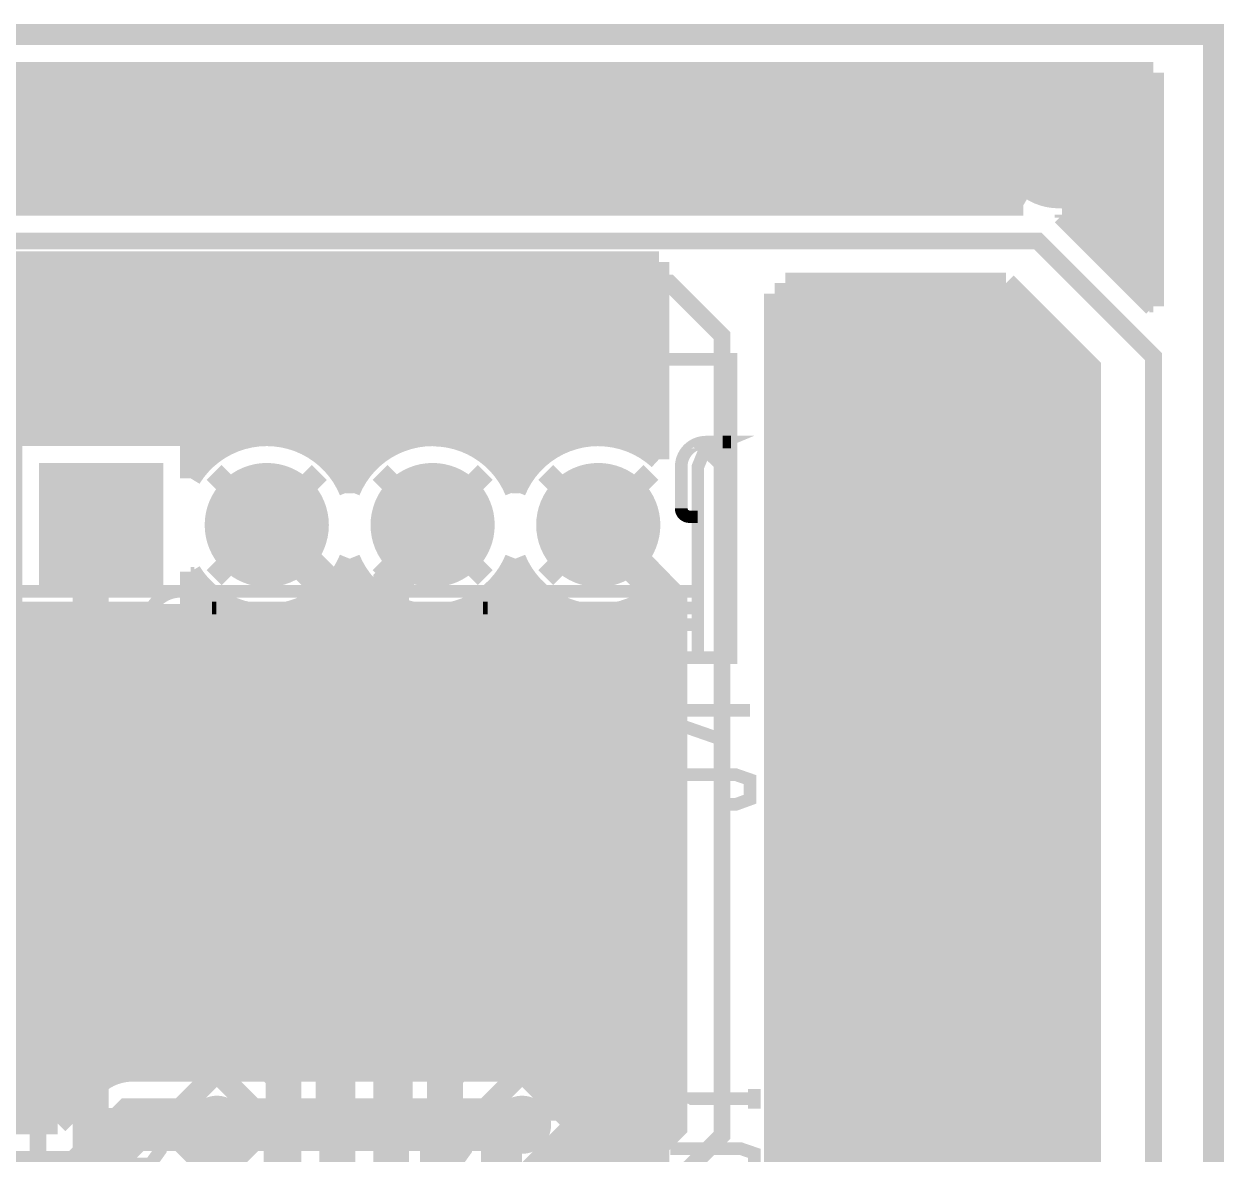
# Model space of a CAD drawing. Extents: x -3.4 to 91.7, y -66.9 to 11.1.
# Drawn here: x 27.64 to 42.13, y -2.51 to 11.13 of the extents above; entities that cross this region are included whole.
import ezdxf

# ---------------------------------------------------------------- set-up
doc = ezdxf.new("R2010")
doc.units = 0
doc.header["$MEASUREMENT"] = 0
doc.layers.get('0').update_dxf_attribs({"linetype": 'CONTINUOUS'})
for name, color, linetype in [('22-304A-0_BOT', 7, 'CONTINUOUS'), ('22-304A-0_DRD', 7, 'CONTINUOUS'), ('22-304A-0_SMB', 1, 'CONTINUOUS'), ('22-304A-0_SMT', 4, 'CONTINUOUS'), ('22-304A-0_SPT', 3, 'CONTINUOUS'), ('22-304A-0_SST', 5, 'CONTINUOUS'), ('22-304A-0_TOP', 10, 'CONTINUOUS')]:
    doc.layers.add(name, color=color, linetype=linetype)

# ---------------------------------------------------------------- blocks, each defined once
blk = doc.blocks.new('SQUARE_16')
blk.add_solid([(0.7493, 0.7493), (0.7493, -0.7493), (-0.7493, 0.7493), (-0.7493, -0.7493)])
blk = doc.blocks.new('ROUND_17')
at = {"const_width": 0.7493}
blk.add_lwpolyline([(-0.37465, 0, 1), (0.37465, 0, 1)], format="xyb", close=True, dxfattribs=at)
blk = doc.blocks.new('ROUND_33')
at = {"const_width": 0.35052}
blk.add_lwpolyline([(-0.17526, 0, 1), (0.17526, 0, 1)], format="xyb", close=True, dxfattribs=at)
blk = doc.blocks.new('RECTANGLE_21')
blk.add_solid([(0.9017, 0.508), (0.9017, -0.508), (-0.9017, 0.508), (-0.9017, -0.508)])
blk = doc.blocks.new('ROUND_37')
at = {"const_width": 0.7493}
blk.add_lwpolyline([(-0.37465, 0, 1), (0.37465, 0, 1)], format="xyb", close=True, dxfattribs=at)
blk = doc.blocks.new('ROUND_2')
at = {"const_width": 0.50038}
blk.add_lwpolyline([(-0.25019, 0, 1), (0.25019, 0, 1)], format="xyb", close=True, dxfattribs=at)

msp = doc.modelspace()

# ---------------------------------------------------------------- linework, layer by layer
at = {"layer": '22-304A-0_BOT'}
for points, const_width in [([(35.306, 8.255), (25.4, 8.255)], 0.254), ([(27.5844, 8.255), (27.5844, 6.1595)], 0.254), ([(27.813, 8.255), (27.813, 6.1595)], 0.254), ([(28.0416, 8.255), (28.0416, 6.1595)], 0.254), ([(28.2702, 8.255), (28.2702, 6.1595)], 0.254), ([(28.4988, 8.255), (28.4988, 6.1595)], 0.254), ([(28.7274, 8.255), (28.7274, 6.1595)], 0.254), ([(28.956, 8.255), (28.956, 6.1595)], 0.254), ([(29.1846, 8.255), (29.1846, 6.1595)], 0.254), ([(29.4132, 8.255), (29.4132, 6.1595)], 0.254), ([(29.6418, 8.255), (29.6418, 6.1595)], 0.254), ([(29.8704, 8.255), (29.8704, 5.89788)], 0.254), ([(30.099, 8.255), (30.099, 6.04774)], 0.254), ([(30.3276, 8.255), (30.3276, 6.13156)], 0.254), ([(30.5562, 8.255), (30.5562, 6.1595)], 0.254), ([(30.7848, 8.255), (30.7848, 6.13918)], 0.254), ([(31.0134, 8.255), (31.0134, 6.06552)], 0.254), ([(31.242, 8.255), (31.242, 5.92836)], 0.254), ([(31.4706, 8.255), (31.4706, 5.68198)], 0.254), ([(31.6992, 8.255), (31.6992, 5.70992)], 0.254), ([(31.9278, 8.255), (31.9278, 5.9436)], 0.254), ([(32.1564, 8.255), (32.1564, 6.07568)], 0.254), ([(32.385, 8.255), (32.385, 6.14172)], 0.254), ([(32.6136, 8.255), (32.6136, 6.1595)], 0.254), ([(32.8422, 8.255), (32.8422, 6.12648)], 0.254), ([(33.0708, 8.255), (33.0708, 6.03758)], 0.254), ([(33.2994, 8.255), (33.2994, 5.8801)], 0.254), ([(33.528, 8.255), (33.528, 5.58546)], 0.254), ([(33.7566, 8.255), (33.7566, 5.78358)], 0.254), ([(33.9852, 8.255), (33.9852, 5.98424)], 0.254), ([(34.2138, 8.255), (34.2138, 6.096)], 0.254), ([(34.4424, 8.255), (34.4424, 6.15188)], 0.254), ([(34.671, 8.255), (34.671, 6.15442)], 0.254), ([(34.8996, 8.255), (34.8996, 6.1087)], 0.254), ([(35.1282, 8.255), (35.1282, 6.0071)], 0.254), ([(35.306, 8.255), (35.306, 5.87248)], 0.254), ([(35.306, 8.1026), (25.4, 8.1026)], 0.254), ([(35.306, 7.874), (25.4, 7.874)], 0.254), ([(35.306, 7.6454), (25.4, 7.6454)], 0.254), ([(35.306, 7.4168), (25.4, 7.4168)], 0.254), ([(35.306, 7.1882), (25.4, 7.1882)], 0.254), ([(35.306, 6.9596), (25.4, 6.9596)], 0.254), ([(35.306, 6.731), (25.46604, 6.731)], 0.254), ([(35.306, 6.5024), (25.57272, 6.5024)], 0.254), ([(35.306, 6.2738), (25.58542, 6.2738)], 0.254), ([(29.6545, 6.1595), (27.4955, 6.1595), (27.4955, 4.0005)], 0.254), ([(29.6545, 6.1595), (29.6545, 5.64388)], 0.254), ([(30.09138, 6.0452), (29.6545, 6.0452)], 0.254), ([(32.09036, 6.0452), (31.05658, 6.0452)], 0.254), ([(34.09188, 6.0452), (33.0581, 6.0452)], 0.254), ([(35.306, 6.0452), (35.05708, 6.0452)], 0.254), ([(29.78404, 5.8166), (29.6545, 5.8166)], 0.254), ([(31.78556, 5.8166), (31.36392, 5.8166)], 0.254), ([(33.78454, 5.8166), (33.3629, 5.8166)], 0.254), ([(31.623, 5.588), (31.52648, 5.588)], 0.254), ([(33.62198, 5.588), (33.528, 5.588)], 0.254), ([(29.6545, 4.51612), (29.6545, 4.0005)], 0.254), ([(33.528, 4.572), (33.528, -1.49098)], 0.254), ([(29.70022, 4.445), (29.6545, 4.445)], 0.254), ([(31.70174, 4.445), (31.44774, 4.445)], 0.254), ([(31.4706, 4.47802), (31.4706, -1.5113)], 0.254), ([(31.6992, 4.44754), (31.6992, -1.5113)], 0.254), ([(33.70072, 4.445), (33.44672, 4.445)], 0.254), ([(33.7566, 4.37388), (33.7566, -1.4859)], 0.254), ([(29.8704, 4.26212), (29.8704, -1.4859)], 0.254), ([(31.242, 4.23164), (31.242, -1.5113)], 0.254), ([(33.2994, 4.2799), (33.2994, -1.5113)], 0.254), ([(35.306, 4.28498), (35.306, -12.7)], 0.254), ([(29.92628, 4.2164), (29.6545, 4.2164)], 0.254), ([(30.099, 4.10972), (30.099, -1.49098)], 0.254), ([(31.0134, 4.09194), (31.0134, -1.5113)], 0.254), ([(31.9278, 4.2164), (31.22168, 4.2164)], 0.254), ([(31.9278, 4.2164), (31.9278, -1.5113)], 0.254), ([(32.1564, 4.08432), (32.1564, -1.5113)], 0.254), ([(33.0708, 4.11988), (33.0708, -1.5113)], 0.254), ([(33.92678, 4.2164), (33.2232, 4.2164)], 0.254), ([(33.9852, 4.17576), (33.9852, -1.56464)], 0.254), ([(35.1282, 4.1529), (35.1282, -12.7)], 0.254), ([(35.306, 4.2164), (35.22218, 4.2164)], 0.254), ([(35.306, 3.9878), (25.4, 3.9878)], 0.254), ([(29.6545, 4.0005), (27.4955, 4.0005)], 0.254), ([(27.5844, 4.0005), (27.5844, -2.1463)], 0.254), ([(27.813, 4.0005), (27.813, -2.1463)], 0.254), ([(28.0416, 4.0005), (28.0416, -2.1463)], 0.254), ([(28.2702, 4.0005), (28.2702, -1.92786)], 0.254), ([(28.4988, 4.0005), (28.4988, -1.69926)], 0.254), ([(28.7274, 4.0005), (28.7274, -1.55194)], 0.254), ([(28.956, 4.0005), (28.956, -1.5113)], 0.254), ([(29.1846, 4.0005), (29.1846, -1.5113)], 0.254), ([(29.4132, 4.0005), (29.4132, -1.5113)], 0.254), ([(29.6418, 4.0005), (29.6418, -1.5113)], 0.254), ([(30.3276, 4.02844), (30.3276, -1.5113)], 0.254), ([(30.5562, 4.0005), (30.5562, -1.5113)], 0.254), ([(30.7848, 4.02082), (30.7848, -1.5113)], 0.254), ([(32.385, 4.01574), (32.385, -1.5113)], 0.254), ([(32.6136, 4.0005), (32.6136, -1.5113)], 0.254), ([(32.8422, 4.03352), (32.8422, -1.5113)], 0.254), ([(34.2138, 4.06146), (34.2138, -1.77038)], 0.254), ([(34.4424, 4.00812), (34.4424, -12.7)], 0.254), ([(34.671, 4.00558), (34.671, -12.7)], 0.254), ([(34.8996, 4.0513), (34.8996, -12.7)], 0.254), ([(35.306, 3.7592), (20.955, 3.7592)], 0.254), ([(35.306, 3.5306), (20.955, 3.5306)], 0.254), ([(35.306, 3.302), (20.955, 3.302)], 0.254), ([(35.306, 3.0734), (20.955, 3.0734)], 0.254), ([(35.306, 2.8448), (20.955, 2.8448)], 0.254), ([(35.306, 2.6162), (20.955, 2.6162)], 0.254), ([(35.306, 2.3876), (20.955, 2.3876)], 0.254), ([(35.306, 2.159), (20.955, 2.159)], 0.254), ([(35.306, 1.9304), (20.955, 1.9304)], 0.254), ([(35.306, 1.7018), (20.955, 1.7018)], 0.254), ([(35.306, 1.4732), (20.955, 1.4732)], 0.254), ([(35.306, 1.2446), (20.955, 1.2446)], 0.254), ([(35.306, 1.016), (20.955, 1.016)], 0.254), ([(35.306, 0.7874), (20.955, 0.7874)], 0.254), ([(26.543, 0.635), (29.845, 0.635)], 0.635), ([(33.655, 0.635), (29.845, 0.635)], 0.635), ([(35.306, 0.5588), (20.955, 0.5588)], 0.254), ([(35.306, 0.3302), (20.955, 0.3302)], 0.254), ([(35.306, 0.1016), (20.955, 0.1016)], 0.254), ([(35.306, -0.127), (20.955, -0.127)], 0.254), ([(35.306, -0.3556), (20.955, -0.3556)], 0.254), ([(35.306, -0.5842), (20.955, -0.5842)], 0.254), ([(35.306, -0.8128), (20.955, -0.8128)], 0.254), ([(35.306, -1.0414), (20.955, -1.0414)], 0.254), ([(35.306, -1.27), (20.955, -1.27)], 0.254), ([(29.80944, -1.4986), (20.955, -1.4986)], 0.254), ([(29.76372, -1.5113), (28.956, -1.5113)], 0.254), ([(33.49244, -1.4986), (30.13202, -1.4986)], 0.254), ([(33.44672, -1.5113), (30.17774, -1.5113)], 0.254), ([(35.306, -1.4986), (33.81502, -1.4986)], 0.254), ([(28.49118, -1.70688), (28.05176, -2.1463)], 0.254), ([(28.49118, -1.70688), (28.05176, -2.1463)], 0.254), ([(28.47086, -1.7272), (20.955, -1.7272)], 0.254), ([(35.306, -1.7272), (34.18078, -1.7272)], 0.254), ([(28.24226, -1.9558), (20.955, -1.9558)], 0.254), ([(24.765, -2.794), (28.321, -2.794), (28.956, -2.159), (29.972, -2.159), (33.655, -2.159)], 0.635), ([(24.765, -2.794), (28.321, -2.794), (28.956, -2.159), (29.972, -2.159)], 0.635), ([(35.306, -1.9558), (34.3027, -1.9558)], 0.254), ([(28.05176, -2.1463), (24.97074, -2.1463)], 0.254), ([(28.05176, -2.1463), (24.97074, -2.1463)], 0.254), ([(35.306, -2.1844), (34.33318, -2.1844)], 0.254), ([(35.306, -2.413), (34.28492, -2.413)], 0.254), ([(34.2138, -2.54508), (34.2138, -12.7)], 0.254)]:
    msp.add_lwpolyline(points, dxfattribs=dict(at, const_width=const_width))
at = {"layer": '22-304A-0_BOT', "const_width": 0.254}
for points in [[(30.57398, 6.1595, 0.2608576), (29.65374, 5.64434)], [(31.57474, 5.4864, 0.3052455), (30.57398, 6.1595)], [(32.5755, 6.1595, 0.3052457), (31.57474, 5.4864)], [(33.57372, 5.4864, 0.305004), (32.5755, 6.15696)], [(34.57448, 6.1595, 0.3052457), (33.57372, 5.4864)], [(35.306, 5.87248, 0.1885425), (34.57448, 6.15849)], [(30.57398, 4.0005, 0.3052457), (31.57474, 4.6736)], [(31.57474, 4.6736, 0.3052455), (32.5755, 4.0005)], [(32.5755, 4.0005, 0.3050042), (33.57372, 4.6736)], [(33.57372, 4.6736, 0.3052455), (34.57448, 4.0005)], [(29.6545, 4.51612, 0.2608574), (30.57398, 4.00139)], [(34.57448, 4.0005, 0.1881293), (35.30542, 4.28561)], [(28.956, -1.5113, 0.1989124), (28.49801, -1.70101)], [(28.956, -1.5113, 0.1989124), (28.49801, -1.70101)], [(29.972, -1.47828, 0.0779388), (29.76361, -1.51096)], [(29.972, -1.47828, 0.0779388), (29.76361, -1.51096)], [(30.17774, -1.5113, 0.0770437), (29.972, -1.47941)], [(30.17774, -1.5113, 0.0770437), (29.972, -1.47941)], [(33.655, -1.47828, 0.0779388), (33.44661, -1.51096)], [(34.33572, -2.159, 0.4142136), (33.655, -1.47828)], [(33.655, -2.83972, 0.4142136), (34.33572, -2.159)]]:
    msp.add_lwpolyline(points, format="xyb", dxfattribs=at)
at = {"layer": '22-304A-0_DRD', "const_width": 0.254}
for points in [[(-2.99974, -28.99918), (-2.99974, 11.00074), (41.9989, 11.00074), (41.9989, -28.99918), (-2.99974, -28.99918)], [(29.21, 5.715), (27.94, 4.445)], [(29.21, 4.445), (27.94, 5.715)], [(31.20898, 5.715), (29.93898, 4.445)], [(31.20898, 4.445), (29.93898, 5.715)], [(33.2105, 5.715), (31.9405, 4.445)], [(33.2105, 4.445), (31.9405, 5.715)], [(35.20948, 5.715), (33.93948, 4.445)], [(35.20948, 4.445), (33.93948, 5.715)], [(29.845, 1.27), (29.21, 0.635)], [(29.845, 1.27), (29.21, 0.635)], [(30.48, 0.635), (29.845, 1.27)], [(30.48, 0.635), (29.845, 1.27)], [(33.655, 1.27), (33.02, 0.635)], [(34.29, 0.635), (33.655, 1.27)], [(29.21, 0.635), (29.845, 0)], [(29.21, 0.635), (29.845, 0)], [(29.845, 0), (30.48, 0.635)], [(29.845, 0), (30.48, 0.635)], [(33.02, 0.635), (33.655, 0)], [(33.655, 0), (34.29, 0.635)], [(29.972, -1.524), (29.337, -2.159)], [(29.972, -1.524), (29.337, -2.159)], [(29.972, -1.524), (29.337, -2.159)], [(30.607, -2.159), (29.972, -1.524)], [(30.607, -2.159), (29.972, -1.524)], [(30.607, -2.159), (29.972, -1.524)], [(33.655, -1.524), (33.02, -2.159)], [(34.29, -2.159), (33.655, -1.524)], [(29.337, -2.159), (29.972, -2.794)], [(29.337, -2.159), (29.972, -2.794)], [(29.337, -2.159), (29.972, -2.794)], [(29.972, -2.794), (30.607, -2.159)], [(29.972, -2.794), (30.607, -2.159)], [(29.972, -2.794), (30.607, -2.159)], [(33.02, -2.159), (33.655, -2.794)], [(33.655, -2.794), (34.29, -2.159)]]:
    msp.add_lwpolyline(points, dxfattribs=at)
at = {"layer": '22-304A-0_SMB', "const_width": 0.254}
for points in [[(34.925, 3.302), (21.336, 3.302)], [(34.925, 3.302), (34.925, -1.27), (28.575, -1.27), (27.94, -1.905), (23.622, -1.905), (23.622, -3.937)], [(27.6098, 3.302), (27.6098, -1.905)], [(27.8384, 3.302), (27.8384, -1.905)], [(28.067, 3.302), (28.067, -1.778)], [(28.2956, 3.302), (28.2956, -1.5494)], [(28.5242, 3.302), (28.5242, -1.3208)], [(28.7528, 3.302), (28.7528, -1.27)], [(28.9814, 3.302), (28.9814, -1.27)], [(29.21, 3.302), (29.21, -1.27)], [(29.4386, 3.302), (29.4386, -1.27)], [(29.6672, 3.302), (29.6672, -1.27)], [(29.8958, 3.302), (29.8958, -1.27)], [(30.1244, 3.302), (30.1244, -1.27)], [(30.353, 3.302), (30.353, -1.27)], [(30.5816, 3.302), (30.5816, -1.27)], [(30.8102, 3.302), (30.8102, -1.27)], [(31.0388, 3.302), (31.0388, -1.27)], [(31.2674, 3.302), (31.2674, -1.27)], [(31.496, 3.302), (31.496, -1.27)], [(31.7246, 3.302), (31.7246, -1.27)], [(31.9532, 3.302), (31.9532, -1.27)], [(32.1818, 3.302), (32.1818, -1.27)], [(32.4104, 3.302), (32.4104, -1.27)], [(32.639, 3.302), (32.639, -1.27)], [(32.8676, 3.302), (32.8676, -1.27)], [(33.0962, 3.302), (33.0962, -1.27)], [(33.3248, 3.302), (33.3248, -1.27)], [(33.5534, 3.302), (33.5534, -1.27)], [(33.782, 3.302), (33.782, -1.27)], [(34.0106, 3.302), (34.0106, -1.27)], [(34.2392, 3.302), (34.2392, -1.27)], [(34.4678, 3.302), (34.4678, -1.27)], [(34.6964, 3.302), (34.6964, -1.27)], [(34.925, 3.0988), (21.336, 3.0988)], [(34.925, 2.8702), (21.336, 2.8702)], [(34.925, 2.6416), (21.336, 2.6416)], [(34.925, 2.413), (21.336, 2.413)], [(34.925, 2.1844), (21.336, 2.1844)], [(34.925, 1.9558), (21.336, 1.9558)], [(34.925, 1.7272), (21.336, 1.7272)], [(34.925, 1.4986), (21.336, 1.4986)], [(34.925, 1.27), (21.336, 1.27)], [(34.925, 1.0414), (21.336, 1.0414)], [(34.925, 0.8128), (21.336, 0.8128)], [(34.925, 0.5842), (21.336, 0.5842)], [(34.925, 0.3556), (21.336, 0.3556)], [(34.925, 0.127), (21.336, 0.127)], [(34.925, -0.1016), (21.336, -0.1016)], [(34.925, -0.3302), (21.336, -0.3302)], [(34.925, -0.5588), (21.336, -0.5588)], [(34.925, -0.7874), (21.336, -0.7874)], [(34.925, -1.016), (21.336, -1.016)], [(34.925, -1.2446), (21.336, -1.2446)], [(28.3718, -1.4732), (21.336, -1.4732)], [(28.1432, -1.7018), (21.336, -1.7018)]]:
    msp.add_lwpolyline(points, dxfattribs=at)
at = {"layer": '22-304A-0_SMT', "const_width": 0.254}
for points in [[(39.497, 8.001), (40.513, 6.985), (40.513, -9.144), (21.463, -9.144)], [(36.83, 8.001), (36.83, -5.969)], [(39.497, 8.001), (36.83, 8.001)], [(36.8808, 8.001), (36.8808, -9.144)], [(37.1094, 8.001), (37.1094, -9.144)], [(37.338, 8.001), (37.338, -9.144)], [(37.5666, 8.001), (37.5666, -9.144)], [(37.7952, 8.001), (37.7952, -9.144)], [(38.0238, 8.001), (38.0238, -9.144)], [(38.2524, 8.001), (38.2524, -9.144)], [(38.481, 8.001), (38.481, -9.144)], [(38.7096, 8.001), (38.7096, -9.144)], [(38.9382, 8.001), (38.9382, -9.144)], [(39.1668, 8.001), (39.1668, -9.144)], [(39.3954, 8.001), (39.3954, -9.144)], [(39.624, 7.874), (36.83, 7.874)], [(39.624, 7.874), (39.624, -9.144)], [(39.8526, 7.6454), (36.83, 7.6454)], [(39.8526, 7.6454), (39.8526, -9.144)], [(40.0812, 7.4168), (36.83, 7.4168)], [(40.0812, 7.4168), (40.0812, -9.144)], [(40.3098, 7.1882), (36.83, 7.1882)], [(40.3098, 7.1882), (40.3098, -9.144)], [(40.513, 6.9596), (36.83, 6.9596)], [(40.513, 6.731), (36.83, 6.731)], [(40.513, 6.5024), (36.83, 6.5024)], [(40.513, 6.2738), (36.83, 6.2738)], [(40.513, 6.0452), (36.83, 6.0452)], [(40.513, 5.8166), (36.83, 5.8166)], [(40.513, 5.588), (36.83, 5.588)], [(40.513, 5.3594), (36.83, 5.3594)], [(40.513, 5.1308), (36.83, 5.1308)], [(40.513, 4.9022), (36.83, 4.9022)], [(40.513, 4.6736), (36.83, 4.6736)], [(40.513, 4.445), (36.83, 4.445)], [(40.513, 4.2164), (36.83, 4.2164)], [(40.513, 3.9878), (36.83, 3.9878)], [(40.513, 3.7592), (36.83, 3.7592)], [(40.513, 3.5306), (36.83, 3.5306)], [(40.513, 3.302), (36.83, 3.302)], [(40.513, 3.0734), (36.83, 3.0734)], [(40.513, 2.8448), (36.83, 2.8448)], [(40.513, 2.6162), (36.83, 2.6162)], [(40.513, 2.3876), (36.83, 2.3876)], [(40.513, 2.159), (36.83, 2.159)], [(40.513, 1.9304), (36.83, 1.9304)], [(40.513, 1.7018), (36.83, 1.7018)], [(40.513, 1.4732), (36.83, 1.4732)], [(40.513, 1.2446), (36.83, 1.2446)], [(40.513, 1.016), (36.83, 1.016)], [(40.513, 0.7874), (36.83, 0.7874)], [(40.513, 0.5588), (36.83, 0.5588)], [(40.513, 0.3302), (36.83, 0.3302)], [(40.513, 0.1016), (36.83, 0.1016)], [(40.513, -0.127), (36.83, -0.127)], [(40.513, -0.3556), (36.83, -0.3556)], [(40.513, -0.5842), (36.83, -0.5842)], [(40.513, -0.8128), (36.83, -0.8128)], [(40.513, -1.0414), (36.83, -1.0414)], [(40.513, -1.27), (36.83, -1.27)], [(40.513, -1.4986), (36.83, -1.4986)], [(40.513, -1.7272), (36.83, -1.7272)], [(40.513, -1.9558), (36.83, -1.9558)], [(40.513, -2.1844), (36.83, -2.1844)], [(40.513, -2.413), (36.83, -2.413)]]:
    msp.add_lwpolyline(points, dxfattribs=at)
at = {"layer": '22-304A-0_SST', "const_width": 0.1524}
for points in [[(28.78582, 7.78002), (28.78582, 7.5438)], [(28.78582, 7.66318), (27.76982, 7.66318), (27.94, 7.5438)], [(36.17468, 5.78104), (36.17468, 6.08076), (36.17468, 7.07898), (26.37536, 7.07898), (26.37536, 6.08076), (26.47442, 6.08076), (26.67508, 6.08076)], [(35.87496, 6.08076), (36.07562, 6.08076), (35.86226, 5.99186), (36.07562, 5.78104), (36.07562, 3.4798), (35.7759, 3.4798), (35.7759, 5.78104), (35.86226, 5.99186)], [(36.17468, 6.08076), (36.07562, 6.08076)], [(26.47442, 3.4798), (26.37536, 3.4798), (26.37536, 5.78104), (26.47442, 5.78104), (26.47442, 3.4798), (28.86456, 3.4798), (28.86456, 3.62966), (28.96362, 3.72872), (28.96362, 3.87858), (26.77414, 3.87858)], [(35.57524, 5.28066), (35.57524, 5.78104)], [(36.07562, 3.4798), (36.17468, 3.4798), (36.17468, 5.78104), (36.07562, 5.78104)], [(35.7759, 5.17906), (35.6743, 5.17906)], [(35.7759, 4.2799), (33.58388, 4.2799), (29.5656, 4.2799), (26.77414, 4.2799)], [(33.1851, 3.92938), (32.88538, 3.62966), (32.88538, 3.4798), (32.385, 3.4798), (32.385, 3.77952), (32.68472, 4.07924), (33.1851, 4.07924), (33.1851, 3.92938), (33.1851, 3.4798), (33.9852, 3.4798), (33.9852, 3.92938), (34.18586, 3.72872), (34.18586, 3.87858), (33.9852, 4.07924), (33.9852, 3.92938)], [(28.96362, 3.87858), (29.16428, 4.07924), (26.77414, 4.07924)], [(28.86456, 3.4798), (29.16428, 3.4798), (29.96438, 3.4798), (29.96438, 3.92938), (30.2641, 3.62966), (30.2641, 3.4798), (30.76448, 3.4798), (32.385, 3.4798)], [(29.21762, 4.07924), (29.16428, 4.07924), (29.16428, 3.92938), (28.96362, 3.72872)], [(29.91104, 4.07924), (29.96438, 4.07924)], [(32.385, 3.77952), (30.76448, 3.77952), (30.46476, 4.07924), (29.96438, 4.07924), (29.96438, 3.92938)], [(30.46476, 4.07924), (32.68472, 4.07924)], [(33.1851, 4.07924), (33.23844, 4.07924)], [(33.93186, 4.07924), (33.9852, 4.07924), (35.7759, 4.07924)], [(29.16428, 3.92938), (29.16428, 3.4798)], [(35.7759, 3.87858), (34.18586, 3.87858)], [(30.76448, 3.4798), (30.76448, 3.77952)], [(34.18586, 3.72872), (34.28492, 3.62966), (34.28492, 3.4798), (35.7759, 3.4798)], [(30.2641, 3.4798), (29.96438, 3.4798)], [(32.88538, 3.4798), (33.1851, 3.4798)], [(33.9852, 3.4798), (34.28492, 3.4798)], [(28.448, 3.302), (31.242, 3.302), (31.242, -2.032), (28.448, -2.032), (28.448, 3.302)], [(32.258, 3.302), (35.052, 3.302), (35.052, -2.032), (32.258, -2.032), (32.258, 3.302)], [(36.068, 2.96418), (36.068, 2.4892), (35.38982, 2.72542), (35.38982, 2.8448), (36.40582, 2.8448)], [(35.38982, 2.12598), (35.38982, 1.88722)], [(36.068, 1.70942), (36.23818, 1.70942), (36.40582, 1.77038), (36.40582, 2.0066), (36.23818, 2.06502), (35.38982, 2.06502)], [(36.45916, -1.7272), (36.45916, -1.96342)], [(29.89326, -3.13944), (29.89326, -2.12344), (29.77388, -2.29362)], [(30.61208, -3.13944), (30.61208, -2.12344), (30.4927, -2.29362)], [(33.57626, -3.13944), (33.57626, -2.12344), (33.45688, -2.29362)], [(36.45916, -1.84404), (35.44316, -1.84404), (35.6108, -1.96342)], [(28.8163, -2.63144), (29.1719, -2.63144), (29.29128, -2.4638), (29.29128, -2.29362), (29.1719, -2.12344), (28.8163, -2.12344), (28.8163, -3.13944)], [(32.4993, -2.63144), (32.8549, -2.63144), (32.97428, -2.4638), (32.97428, -2.29362), (32.8549, -2.12344), (32.4993, -2.12344), (32.4993, -3.13944)], [(34.23666, -3.13944), (34.11728, -2.9718), (34.05886, -2.80162), (34.05886, -2.4638), (34.11728, -2.29362), (34.23666, -2.12344), (34.3535, -2.12344), (34.47288, -2.29362), (34.5313, -2.4638), (34.5313, -2.80162), (34.47288, -2.9718), (34.3535, -3.13944), (34.23666, -3.13944)], [(35.44316, -2.44602), (36.28898, -2.44602), (36.45916, -2.50444), (36.45916, -2.86004), (36.28898, -2.921), (35.44316, -2.921)]]:
    msp.add_lwpolyline(points, dxfattribs=at)
for points in [[(35.87496, 6.08076, 0.4142136), (35.57524, 5.78104)], [(28.575, 5.37972, 0.4142136), (28.27528, 5.08)], [(28.87472, 5.08, 0.4142136), (28.575, 5.37972)], [(30.57652, 5.37972, 0.4142136), (30.2768, 5.08)], [(30.87624, 5.08, 0.4142136), (30.57652, 5.37972)], [(32.5755, 5.37972, 0.4142136), (32.27578, 5.08)], [(32.87522, 5.08, 0.4142136), (32.5755, 5.37972)], [(34.57702, 5.37972, 0.4142136), (34.2773, 5.08)], [(34.87674, 5.08, 0.4142136), (34.57702, 5.37972)], [(35.57524, 5.28066, 0.4142136), (35.6743, 5.1816)], [(28.27528, 5.08, 0.4142136), (28.575, 4.78028)], [(28.575, 4.78028, 0.4142136), (28.87472, 5.08)], [(30.2768, 5.08, 0.4142136), (30.57652, 4.78028)], [(30.57652, 4.78028, 0.4142136), (30.87624, 5.08)], [(32.27578, 5.08, 0.4142136), (32.5755, 4.78028)], [(32.5755, 4.78028, 0.4142136), (32.87522, 5.08)], [(34.27476, 5.08, 0.4142136), (34.57702, 4.77774)], [(34.57702, 4.78028, 0.4142136), (34.87674, 5.08)], [(29.53258, 4.2799, 0.2672418), (29.18556, 4.08016)], [(29.88056, 4.07924, 0.2680915), (29.53258, 4.28027)], [(33.5534, 4.2799, 0.2672418), (33.20638, 4.08016)], [(33.90138, 4.07924, 0.2680915), (33.5534, 4.28027)]]:
    msp.add_lwpolyline(points, format="xyb", dxfattribs=at)
at = {"layer": '22-304A-0_TOP'}
for points, const_width in [([(41.275, 10.541), (19.4437, 10.541)], 0.254), ([(41.275, 10.5156), (19.4437, 10.5156)], 0.254), ([(27.6352, 10.541), (27.6352, 8.9408)], 0.254), ([(27.8638, 10.541), (27.8638, 8.9408)], 0.254), ([(28.0924, 10.541), (28.0924, 8.9408)], 0.254), ([(28.321, 10.541), (28.321, 8.9408)], 0.254), ([(28.5496, 10.541), (28.5496, 8.9408)], 0.254), ([(28.7782, 10.541), (28.7782, 8.9408)], 0.254), ([(29.0068, 10.541), (29.0068, 8.9408)], 0.254), ([(29.2354, 10.541), (29.2354, 8.9408)], 0.254), ([(29.464, 10.541), (29.464, 8.9408)], 0.254), ([(29.6926, 10.541), (29.6926, 8.9408)], 0.254), ([(29.9212, 10.541), (29.9212, 8.9408)], 0.254), ([(30.1498, 10.541), (30.1498, 8.9408)], 0.254), ([(30.3784, 10.541), (30.3784, 8.9408)], 0.254), ([(30.607, 10.541), (30.607, 8.9408)], 0.254), ([(30.8356, 10.541), (30.8356, 8.9408)], 0.254), ([(31.0642, 10.541), (31.0642, 8.9408)], 0.254), ([(31.2928, 10.541), (31.2928, 8.9408)], 0.254), ([(31.5214, 10.541), (31.5214, 8.9408)], 0.254), ([(31.75, 10.541), (31.75, 8.9408)], 0.254), ([(31.9786, 10.541), (31.9786, 8.9408)], 0.254), ([(32.2072, 10.541), (32.2072, 8.9408)], 0.254), ([(32.4358, 10.541), (32.4358, 8.9408)], 0.254), ([(32.6644, 10.541), (32.6644, 8.9408)], 0.254), ([(32.893, 10.541), (32.893, 8.9408)], 0.254), ([(33.1216, 10.541), (33.1216, 8.9408)], 0.254), ([(33.3502, 10.541), (33.3502, 8.9408)], 0.254), ([(33.5788, 10.541), (33.5788, 8.9408)], 0.254), ([(33.8074, 10.541), (33.8074, 8.9408)], 0.254), ([(34.036, 10.541), (34.036, 8.9408)], 0.254), ([(34.2646, 10.541), (34.2646, 8.9408)], 0.254), ([(34.4932, 10.541), (34.4932, 8.9408)], 0.254), ([(34.7218, 10.541), (34.7218, 8.9408)], 0.254), ([(34.9504, 10.541), (34.9504, 8.9408)], 0.254), ([(35.179, 10.541), (35.179, 8.9408)], 0.254), ([(35.4076, 10.541), (35.4076, 8.9408)], 0.254), ([(35.6362, 10.541), (35.6362, 8.9408)], 0.254), ([(35.8648, 10.541), (35.8648, 8.9408)], 0.254), ([(36.0934, 10.541), (36.0934, 8.9408)], 0.254), ([(36.322, 10.541), (36.322, 8.9408)], 0.254), ([(36.5506, 10.541), (36.5506, 8.9408)], 0.254), ([(36.7792, 10.541), (36.7792, 8.9408)], 0.254), ([(37.0078, 10.541), (37.0078, 8.9408)], 0.254), ([(37.2364, 10.541), (37.2364, 8.9408)], 0.254), ([(37.465, 10.541), (37.465, 8.9408)], 0.254), ([(37.6936, 10.541), (37.6936, 8.9408)], 0.254), ([(37.9222, 10.541), (37.9222, 8.9408)], 0.254), ([(38.1508, 10.541), (38.1508, 8.9408)], 0.254), ([(38.3794, 10.541), (38.3794, 8.9408)], 0.254), ([(38.608, 10.541), (38.608, 8.9408)], 0.254), ([(38.8366, 10.541), (38.8366, 8.9408)], 0.254), ([(39.0652, 10.541), (39.0652, 8.9408)], 0.254), ([(39.2938, 10.541), (39.2938, 8.9408)], 0.254), ([(39.5224, 10.541), (39.5224, 10.21334)], 0.254), ([(39.751, 10.541), (39.751, 10.3886)], 0.254), ([(39.9796, 10.541), (39.9796, 10.46734)], 0.254), ([(40.2082, 10.541), (40.2082, 10.4775)], 0.254), ([(40.4368, 10.541), (40.4368, 10.42416)], 0.254), ([(40.6654, 10.541), (40.6654, 10.287)], 0.254), ([(40.894, 10.541), (40.894, 9.97966)], 0.254), ([(41.1226, 10.541), (41.1226, 7.874)], 0.254), ([(41.275, 10.541), (41.275, 7.7216)], 0.254), ([(39.5986, 10.287), (19.4437, 10.287)], 0.254), ([(41.275, 10.287), (40.6654, 10.287)], 0.254), ([(39.4081, 10.0584), (19.4437, 10.0584)], 0.254), ([(41.275, 10.0584), (40.8559, 10.0584)], 0.254), ([(39.32174, 9.8298), (19.4437, 9.8298)], 0.254), ([(41.275, 9.8298), (40.94226, 9.8298)], 0.254), ([(39.30396, 9.6012), (19.4437, 9.6012)], 0.254), ([(41.275, 9.6012), (40.96004, 9.6012)], 0.254), ([(39.34968, 9.3726), (19.4437, 9.3726)], 0.254), ([(40.894, 9.32434), (40.894, 8.1026)], 0.254), ([(41.275, 9.3726), (40.91178, 9.3726)], 0.254), ([(39.47668, 9.144), (19.4437, 9.144)], 0.254), ([(41.275, 9.144), (40.78732, 9.144)], 0.254), ([(39.5224, 9.08812), (39.5224, 8.9408)], 0.254), ([(40.6654, 9.017), (40.6654, 8.3312)], 0.254), ([(39.70528, 8.9408), (19.558, 8.9408)], 0.254), ([(40.4368, 8.87984), (40.4368, 8.5598)], 0.254), ([(41.275, 8.9154), (40.513, 8.9154)], 0.254), ([(40.1828, 8.8138), (40.17248, 8.82379)], 0.254), ([(40.1828, 8.8138), (41.275, 7.7216)], 0.254), ([(40.2082, 8.8265), (40.2082, 8.7884)], 0.254), ([(41.275, 8.6868), (40.3098, 8.6868)], 0.254), ([(11.2268, 7.366), (17.8308, 7.366), (18.415, 7.9502), (18.4658, 8.001), (19.05, 8.001), (19.558, 8.509), (39.878, 8.509), (41.275, 7.112), (41.275, -9.017), (40.767, -9.525), (34.92754, -9.525), (34.67354, -9.779), (34.67354, -10.67054)], 0.2032), ([(41.275, 8.4582), (40.5384, 8.4582)], 0.254), ([(41.275, 8.2296), (40.767, 8.2296)], 0.254), ([(41.275, 8.001), (40.9956, 8.001)], 0.254), ([(34.67354, -4.56946), (34.67354, -3.67792), (36.068, -2.286), (36.068, 7.366), (35.433, 8.001), (20.066, 8.001), (18.669, 6.604), (10.414, 6.604)], 0.2032), ([(36.703, 7.874), (36.703, -5.715)], 0.254), ([(39.497, 7.874), (36.703, 7.874)], 0.254), ([(39.5224, 7.8486), (36.703, 7.8486)], 0.254), ([(36.8554, 7.874), (36.8554, -9.0932)], 0.254), ([(37.084, 7.874), (37.084, -9.0932)], 0.254), ([(37.3126, 7.874), (37.3126, -9.0932)], 0.254), ([(37.5412, 7.874), (37.5412, -9.0932)], 0.254), ([(37.7698, 7.874), (37.7698, -9.0932)], 0.254), ([(37.9984, 7.874), (37.9984, -9.0932)], 0.254), ([(38.227, 7.874), (38.227, -9.0932)], 0.254), ([(38.4556, 7.874), (38.4556, -9.0932)], 0.254), ([(38.6842, 7.874), (38.6842, -9.0932)], 0.254), ([(38.9128, 7.874), (38.9128, -9.0932)], 0.254), ([(39.1414, 7.874), (39.1414, -9.0932)], 0.254), ([(39.37, 7.874), (39.37, -9.0932)], 0.254), ([(39.497, 7.874), (40.513, 6.858), (40.513, -9.0932)], 0.254), ([(39.5986, 7.7724), (39.5986, -9.0932)], 0.254), ([(41.275, 7.7724), (41.2242, 7.7724)], 0.254), ([(39.751, 7.62), (36.703, 7.62)], 0.254), ([(39.8272, 7.5438), (39.8272, -9.0932)], 0.254), ([(39.9796, 7.3914), (36.703, 7.3914)], 0.254), ([(40.0558, 7.3152), (40.0558, -9.0932)], 0.254), ([(40.2082, 7.1628), (36.703, 7.1628)], 0.254), ([(28.82392, -4.56946), (28.82392, -3.67792), (27.813, -2.667), (27.813, 3.556), (27.432, 3.937), (27.432, 6.35), (26.67, 7.112), (22.606, 7.112)], 0.2032), ([(40.2844, 7.0866), (40.2844, -9.0932)], 0.254), ([(40.4368, 6.9342), (36.703, 6.9342)], 0.254), ([(40.513, 6.7056), (36.703, 6.7056)], 0.254), ([(40.513, 6.477), (36.703, 6.477)], 0.254), ([(40.513, 6.2484), (36.703, 6.2484)], 0.254), ([(40.513, 6.0198), (36.703, 6.0198)], 0.254), ([(40.513, 5.7912), (36.703, 5.7912)], 0.254), ([(40.513, 5.5626), (36.703, 5.5626)], 0.254), ([(40.513, 5.334), (36.703, 5.334)], 0.254), ([(29.47416, -4.56946), (29.47416, -3.56616), (28.448, -2.54), (28.448, 4.953), (28.575, 5.08)], 0.4318), ([(30.57398, 5.08), (31.42488, 4.2291), (31.42488, -4.56946)], 0.4318), ([(32.07512, -4.56946), (32.07512, 4.38912), (32.5755, 4.8895), (32.5755, 5.08)], 0.4318), ([(34.57448, 5.08), (34.57448, 5.06222), (35.433, 4.1783), (35.433, -2.159), (34.02584, -3.56616), (34.02584, -4.56946)], 0.4318), ([(40.513, 5.1054), (36.703, 5.1054)], 0.254), ([(40.513, 4.8768), (36.703, 4.8768)], 0.254), ([(40.513, 4.6482), (36.703, 4.6482)], 0.254), ([(40.513, 4.4196), (36.703, 4.4196)], 0.254), ([(40.513, 4.191), (36.703, 4.191)], 0.254), ([(40.513, 3.9624), (36.703, 3.9624)], 0.254), ([(40.513, 3.7338), (36.703, 3.7338)], 0.254), ([(40.513, 3.5052), (36.703, 3.5052)], 0.254), ([(40.513, 3.2766), (36.703, 3.2766)], 0.254), ([(40.513, 3.048), (36.703, 3.048)], 0.254), ([(40.513, 2.8194), (36.703, 2.8194)], 0.254), ([(29.845, 0.635), (29.845, 2.3114)], 0.635), ([(29.845, 0.635), (29.845, 2.3114)], 0.635), ([(33.655, 2.3114), (33.655, 0.635)], 0.635), ([(40.513, 2.5908), (36.703, 2.5908)], 0.254), ([(40.513, 2.3622), (36.703, 2.3622)], 0.254), ([(40.513, 2.1336), (36.703, 2.1336)], 0.254), ([(40.513, 1.905), (36.703, 1.905)], 0.254), ([(40.513, 1.6764), (36.703, 1.6764)], 0.254), ([(40.513, 1.4478), (36.703, 1.4478)], 0.254), ([(40.513, 1.2192), (36.703, 1.2192)], 0.254), ([(40.513, 0.9906), (36.703, 0.9906)], 0.254), ([(40.513, 0.762), (36.703, 0.762)], 0.254), ([(40.513, 0.5334), (36.703, 0.5334)], 0.254), ([(40.513, 0.3048), (36.703, 0.3048)], 0.254), ([(40.513, 0.0762), (36.703, 0.0762)], 0.254), ([(40.513, -0.1524), (36.703, -0.1524)], 0.254), ([(40.513, -0.381), (36.703, -0.381)], 0.254), ([(40.513, -0.6096), (36.703, -0.6096)], 0.254), ([(30.77464, -4.56946), (30.77464, -1.56464), (30.099, -0.889), (29.845, -0.889), (29.845, -1.0414)], 0.4318), ([(40.513, -0.8382), (36.703, -0.8382)], 0.254), ([(32.72536, -4.56946), (32.72536, -1.56464), (33.2486, -1.0414), (33.655, -1.0414)], 0.4318), ([(40.513, -1.0668), (36.703, -1.0668)], 0.254), ([(40.513, -1.2954), (36.703, -1.2954)], 0.254), ([(40.513, -1.524), (36.703, -1.524)], 0.254), ([(40.513, -1.7526), (36.703, -1.7526)], 0.254), ([(40.513, -1.9812), (36.703, -1.9812)], 0.254), ([(29.972, -2.159), (30.1244, -2.3114), (30.1244, -4.56946)], 0.4318), ([(30.1244, -4.56946), (30.1244, -2.3114), (29.972, -2.159)], 0.4318), ([(29.972, -2.159), (30.1244, -2.3114), (30.1244, -4.56946)], 0.4318), ([(33.655, -2.159), (33.3756, -2.4384), (33.3756, -4.56946)], 0.4318), ([(40.513, -2.2098), (36.703, -2.2098)], 0.254), ([(40.513, -2.4384), (36.703, -2.4384)], 0.254)]:
    msp.add_lwpolyline(points, dxfattribs=dict(at, const_width=const_width))
at = {"layer": '22-304A-0_TOP', "const_width": 0.254}
for points in [[(40.132, 10.48258, 0.4142136), (39.30142, 9.652)], [(40.96258, 9.652, 0.4142136), (40.132, 10.48258)], [(39.30142, 9.652, 0.2634468), (39.70467, 8.93978)], [(40.17264, 8.82396, 0.3999221), (40.96004, 9.652)]]:
    msp.add_lwpolyline(points, format="xyb", dxfattribs=at)

# ---------------------------------------------------------------- block references
at = {"layer": '22-304A-0_BOT'}
for name, p in [('SQUARE_16', (28.575, 5.08)), ('ROUND_17', (30.57398, 5.08)), ('ROUND_17', (32.5755, 5.08)), ('ROUND_17', (34.57448, 5.08)), ('ROUND_33', (29.845, 0.635)), ('ROUND_33', (33.655, 0.635)), ('ROUND_33', (29.972, -2.159)), ('ROUND_33', (33.655, -2.159))]:
    msp.add_blockref(name, p, dxfattribs=at)
at = {"layer": '22-304A-0_SMB'}
for name, p in [('SQUARE_16', (28.575, 5.08)), ('ROUND_17', (30.57398, 5.08)), ('ROUND_17', (32.5755, 5.08)), ('ROUND_17', (34.57448, 5.08))]:
    msp.add_blockref(name, p, dxfattribs=at)
at = {"layer": '22-304A-0_SMT'}
for name, p in [('ROUND_37', (40.132, 9.652)), ('SQUARE_16', (28.575, 5.08)), ('ROUND_17', (30.57398, 5.08)), ('ROUND_17', (32.5755, 5.08)), ('ROUND_17', (34.57448, 5.08)), ('RECTANGLE_21', (29.845, 2.3114)), ('RECTANGLE_21', (33.655, 2.3114)), ('RECTANGLE_21', (29.845, -1.0414)), ('RECTANGLE_21', (33.655, -1.0414))]:
    msp.add_blockref(name, p, dxfattribs=at)
at = {"layer": '22-304A-0_SPT'}
for p in [(29.845, 2.3114), (33.655, 2.3114), (29.845, -1.0414), (33.655, -1.0414)]:
    msp.add_blockref('RECTANGLE_21', p, dxfattribs=at)
at = {"layer": '22-304A-0_TOP'}
for name, p in [('ROUND_2', (40.132, 9.652)), ('SQUARE_16', (28.575, 5.08)), ('ROUND_17', (30.57398, 5.08)), ('ROUND_17', (32.5755, 5.08)), ('ROUND_17', (34.57448, 5.08)), ('RECTANGLE_21', (29.845, 2.3114)), ('RECTANGLE_21', (33.655, 2.3114)), ('ROUND_33', (29.845, 0.635)), ('ROUND_33', (33.655, 0.635)), ('RECTANGLE_21', (29.845, -1.0414)), ('RECTANGLE_21', (33.655, -1.0414)), ('ROUND_33', (29.972, -2.159)), ('ROUND_33', (33.655, -2.159))]:
    msp.add_blockref(name, p, dxfattribs=at)

doc.saveas('drawing.dxf')
